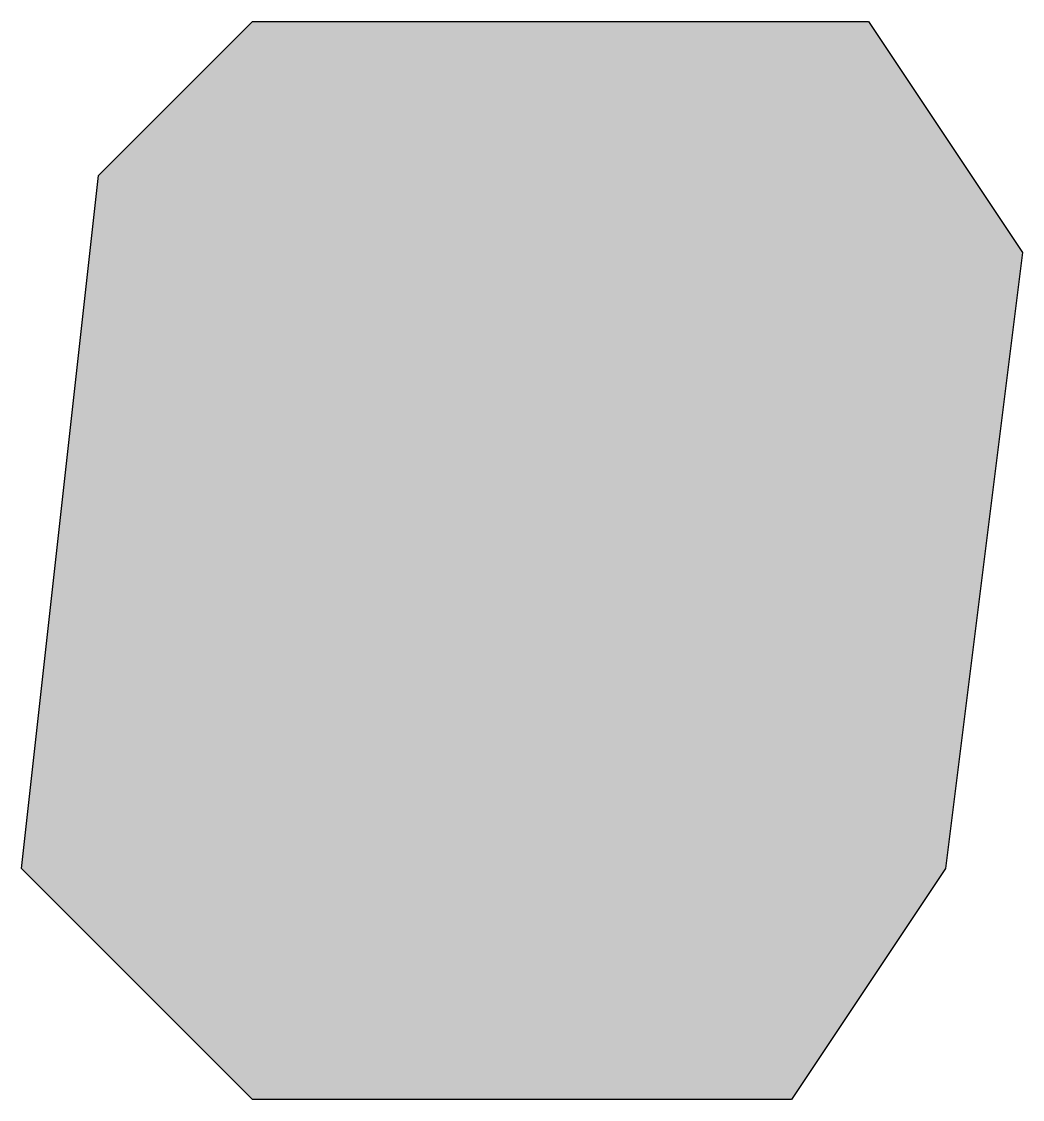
# Model space of a CAD drawing. Header units: millimetres. Extents: x 15.56 to 18.6, y 0.62 to 3.9.
import ezdxf

# ---------------------------------------------------------------- set-up
doc = ezdxf.new("R2010")
doc.units = ezdxf.units.MM
doc.layers.get('0').update_dxf_attribs({"lineweight": 25})

msp = doc.modelspace()

# ---------------------------------------------------------------- hatches: boundary and pattern name
msp.add_hatch(color=0).paths.add_polyline_path([(15.5567, 1.325), (15.7911, 3.4344), (16.2598, 3.9031), (18.1348, 3.9031), (18.6036, 3.2), (18.3692, 1.325), (17.9005, 0.6219), (16.2598, 0.6219)], flags=0)

# ---------------------------------------------------------------- linework, layer by layer
at = {"color": 0}
for p, q in [((15.7911, 3.4344), (16.2598, 3.9031)), ((16.2598, 3.9031), (18.1348, 3.9031)), ((18.1348, 3.9031), (18.6036, 3.2)), ((15.5567, 1.325), (15.7911, 3.4344)), ((18.6036, 3.2), (18.3692, 1.325)), ((16.2598, 0.6219), (15.5567, 1.325)), ((18.3692, 1.325), (17.9005, 0.6219)), ((17.9005, 0.6219), (16.2598, 0.6219))]:
    msp.add_line(p, q, dxfattribs=at)

doc.saveas('drawing.dxf')
